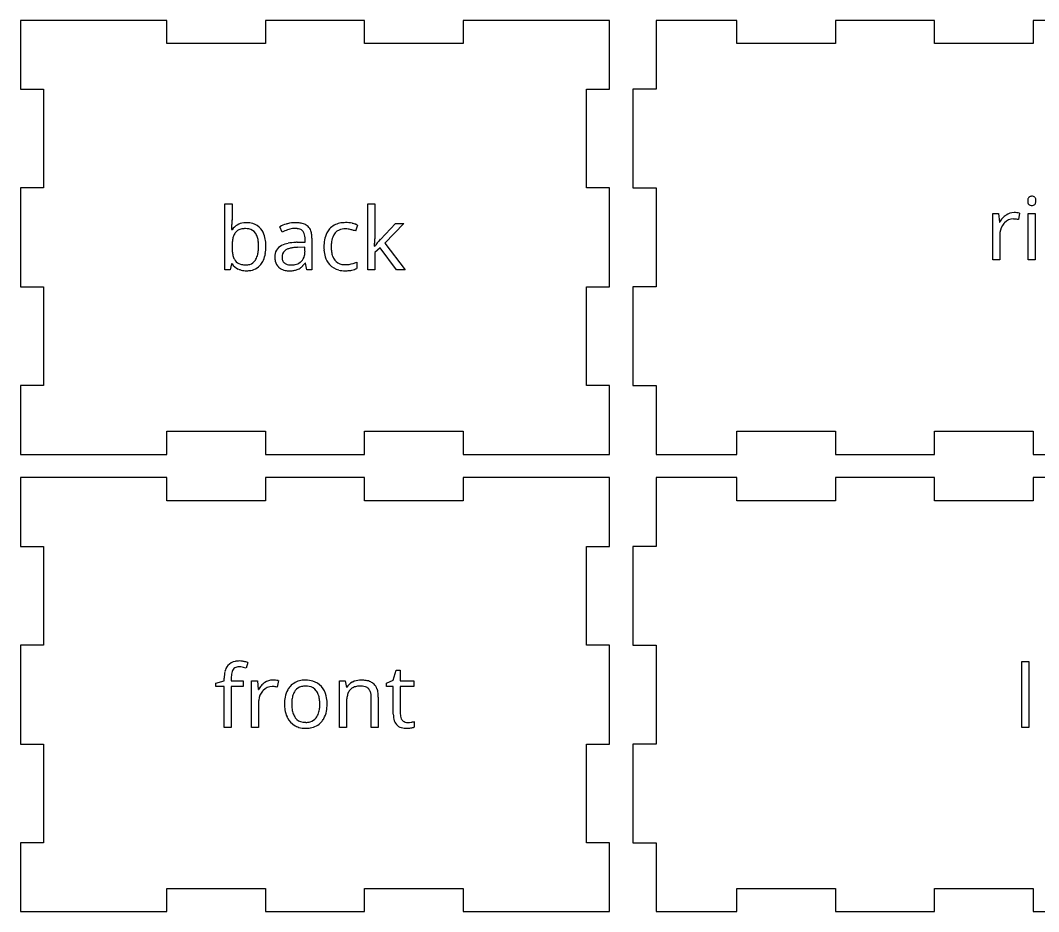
# Model space of a CAD drawing. Header units: millimetres. Extents: x 0 to 274, y 3 to 238.
# Drawn here: x 0 to 131.3, y 3 to 118 of the extents above; entities that cross this region are included whole.
import ezdxf

# ---------------------------------------------------------------- set-up
doc = ezdxf.new("R2010")
doc.units = ezdxf.units.MM

msp = doc.modelspace()

# ---------------------------------------------------------------- linework, layer by layer
at = {"layer": 'back_labelLayer'}
for p, q in [((26.39, 85.8), (26.39, 94.31)), ((26.39, 94.31), (27.3, 94.31)), ((27.3, 94.31), (27.3, 92.24)), ((44.81, 85.8), (44.81, 94.31)), ((44.81, 94.31), (45.71, 94.31)), ((45.71, 94.31), (45.71, 89.8)), ((27.25, 91), (27.3, 91)), ((33.76, 90.68), (33.48, 91.38)), ((43.48, 91.59), (43.2, 90.82)), ((46.43, 89.74), (48.36, 91.79)), ((49.44, 91.79), (47.01, 89.24)), ((48.36, 91.79), (49.44, 91.79)), ((35.71, 89.36), (36.73, 89.39)), ((36.73, 89.39), (36.73, 89.76)), ((37.61, 89.89), (37.61, 85.8)), ((36.7, 88.75), (35.8, 88.71)), ((36.7, 88.21), (36.7, 88.75)), ((45.67, 88.87), (45.71, 88.87)), ((46.39, 88.63), (45.71, 88.04)), ((45.71, 88.04), (45.71, 85.8)), ((48.51, 85.8), (46.39, 88.63)), ((47.01, 89.24), (49.61, 85.8)), ((43.39, 86.81), (43.39, 86)), ((27.04, 85.8), (26.39, 85.8)), ((27.23, 86.57), (27.04, 85.8)), ((27.3, 86.57), (27.23, 86.57)), ((36.76, 86.65), (36.71, 86.65)), ((36.94, 85.8), (36.76, 86.65)), ((37.61, 85.8), (36.94, 85.8)), ((45.71, 85.8), (44.81, 85.8)), ((49.61, 85.8), (48.51, 85.8))]:
    msp.add_line(p, q, dxfattribs=at)
for centre, radius, start, end in [((8.37, 92.23), 18.93, 358.1123, 0.0484), ((15.99, 91.89), 11.3, 355.4712, 355.653), ((13.64, 92.05), 13.66, 355.7239, 358.1259), ((28.99, 89.81), 2.06, 95.1835, 145.1109), ((28.66, 89.86), 1.21, 120.1403, 142.4249), ((28.84, 89.54), 1.58, 100.4469, 119.6701), ((29.03, 88.58), 2.55, 89.5731, 100.7324), ((29.17, 88.79), 3.1, 89.8743, 96.8145), ((29.06, 89.03), 2.1, 78.6782, 90.3749), ((29.21, 89.12), 2.77, 74.2393, 90.5624), ((29.24, 89.79), 1.32, 35.5408, 79.8011), ((29.39, 89.79), 2.08, 38.5631, 74.067), ((28.92, 89.42), 2.68, 16.4709, 38.4075), ((35.46, 87.69), 4.19, 106.3569, 118.335), ((36.42, 85.22), 6.08, 112.2122, 115.9641), ((35.82, 86.72), 4.46, 103.6226, 112.432), ((35.64, 87.14), 4.76, 104.5161, 106.5489), ((35.51, 87.69), 4.2, 90.0714, 104.6521), ((35.47, 88.19), 2.96, 90.4485, 103.7665), ((35.46, 88.9), 2.24, 83.6507, 90.1753), ((35.53, 88.06), 3.83, 81.568, 90.3249), ((35.55, 89.65), 1.48, 70.5716, 83.9929), ((35.75, 90.18), 0.922, 42.7295, 71.038), ((35.75, 89.5), 2.37, 68.2274, 81.7494), ((35.66, 90.14), 1.01, 20.4094, 41.448), ((36.06, 90.27), 1.55, 47.8683, 68.2934), ((36.11, 90.37), 1.44, 19.2331, 46.6741), ((35.27, 90.06), 2.33, 6.3379, 19.6816), ((41.75, 89.43), 2.5, 138.655, 152.6854), ((41.63, 89.52), 2.35, 101.4913, 138.3134), ((41.73, 89.56), 1.52, 114.4266, 161.6633), ((41.87, 89.09), 2.01, 88.7194, 112.5668), ((41.91, 88.34), 3.56, 89.5892, 102.1788), ((41.91, 89.09), 2.01, 87.6749, 89.9747), ((41.93, 87.81), 4.1, 77.7702, 89.9475), ((41.88, 88.5), 2.6, 81.691, 87.5079), ((41.72, 87.36), 3.75, 77.2999, 81.7345), ((41.5, 86.31), 4.82, 74.7802, 77.4498), ((41.71, 87.07), 4.04, 68.3294, 74.8831), ((41.86, 87.38), 4.53, 74.6797, 77.9579), ((42.28, 88.9), 2.96, 70.0945, 74.7387), ((42.67, 89.99), 1.79, 63.5034, 70.1861), ((42.86, 90.38), 1.36, 62.929, 63.1883), ((32.19, 88.91), 4.89, 171.0668, 177.8457), ((30.17, 89.24), 2.84, 160.8926, 171.2334), ((28.95, 89.67), 1.55, 143.3382, 161.256), ((29.09, 89.68), 1.51, 32.7038, 35.5238), ((28.68, 89.45), 1.97, 15.778, 32.0151), ((27.38, 89.07), 3.33, 6.1649, 16.0396), ((25.36, 88.84), 5.36, 359.7681, 6.3095), ((27.56, 89), 4.1, 5.1338, 16.7973), ((25.84, 88.81), 5.83, 359.8779, 5.4094), ((35.79, 83.13), 6.23, 92.4696, 101.7065), ((35.97, 80.5), 8.87, 91.7165, 92.9095), ((35.1, 89.92), 1.61, 7.8273, 20.6042), ((34.12, 89.78), 2.61, 359.6933, 8.0035), ((34.04, 89.9), 3.57, 359.8027, 6.6583), ((44.16, 88.79), 5.01, 169.8979, 180.3689), ((42.41, 89.11), 3.24, 153.0875, 170.1051), ((43.15, 89), 3.05, 160.1418, 175.1368), ((27.91, 90.25), 17.81, 356.6325, 357.4911), ((34.95, 89.94), 10.76, 357.5041, 358.3306), ((39.66, 89.81), 6.05, 358.2739, 359.8928), ((56.69, 80.49), 13.82, 139.2799, 140.4704), ((61, 76.78), 19.51, 138.3417, 139.2877), ((34.29, 88.81), 6.99, 177.6177, 180.0425), ((33.3, 88.78), 6, 179.7763, 185.7075), ((30.93, 88.54), 3.62, 185.5925, 194.205), ((27.36, 88.58), 3.35, 343.4172, 353.6369), ((25.52, 88.79), 5.2, 353.4935, 0.2206), ((26.34, 88.77), 5.32, 350.6563, 0.338), ((34.37, 87.52), 1.57, 115.4905, 182.3568), ((35.16, 86.08), 3.21, 101.3568, 117.0799), ((34.73, 87.54), 0.969, 120.9734, 172.418), ((34.97, 87.19), 1.39, 113.5887, 121.6805), ((35.3, 86.38), 2.27, 102.7996, 113.2433), ((35.71, 84.65), 4.05, 96.3545, 102.9953), ((36.01, 82.05), 6.67, 91.8565, 96.4478), ((34.4, 88.19), 2.31, 346.9178, 0.2825), ((33.86, 88.21), 2.84, 359.8164, 0.0014), ((44.64, 88.75), 5.49, 179.9389, 183.9815), ((43.16, 88.62), 4.01, 183.5914, 196.354), ((45.11, 88.78), 5.02, 174.531, 180.155), ((44.49, 88.75), 4.4, 179.7041, 188.0743), ((42.9, 88.52), 2.8, 187.9315, 200.3885), ((16.2, 90.93), 29.54, 356.0329, 356.6443), ((8.28, 91.47), 37.47, 356.021, 356.0557), ((50.1, 85.76), 5.37, 142.3233, 144.7076), ((52.96, 83.56), 8.99, 140.4331, 142.3365), ((29.42, 88.14), 2.06, 193.9431, 208.0218), ((28.8, 87.83), 1.37, 208.5536, 217.5605), ((28.75, 87.81), 1.32, 218.1691, 253.8047), ((29.22, 87.77), 1.31, 286.0163, 326.8497), ((28.57, 88.2), 2.08, 326.7105, 343.6662), ((29.02, 88.1), 2.55, 321.3161, 335.5436), ((28.2, 88.46), 3.44, 335.8306, 350.8255), ((35.09, 87.44), 2.28, 179.5457, 192.6949), ((34.32, 87.25), 1.49, 192.0828, 227.4521), ((35.19, 87.45), 1.43, 171.2122, 180.2058), ((35.05, 87.44), 1.3, 179.5266, 192.7788), ((34.61, 87.33), 0.846, 192.3265, 222.058), ((34.58, 87.31), 0.809, 222.5804, 229.2547), ((34.69, 87.45), 0.988, 229.7837, 254.2724), ((35.09, 88.13), 1.67, 281.7121, 306.4594), ((35.17, 88), 1.52, 306.9881, 313.856), ((35.16, 87.99), 1.52, 314.1892, 347.427), ((41.84, 88.22), 2.63, 196.0167, 221.1349), ((42.05, 88.2), 1.88, 200.4183, 216.6393), ((41.69, 87.94), 1.44, 216.9696, 261.3103), ((41.61, 91.15), 4.69, 286.046, 292.3654), ((28.93, 87.74), 2.01, 215.585, 245.8362), ((29.09, 88.1), 2.4, 245.9802, 255.5456), ((29, 88.56), 2.11, 253.1383, 266.8483), ((29.16, 88.44), 2.75, 255.7755, 270.3186), ((29.07, 89.37), 2.92, 266.3776, 270.0511), ((29.09, 88.26), 1.81, 269.3869, 285.863), ((29.18, 88.77), 3.08, 269.9226, 275.5481), ((29.33, 87.85), 2.15, 274.064, 321.4081), ((34.36, 87.31), 1.56, 227.7689, 237.805), ((34.49, 87.55), 1.84, 238.3273, 258.9184), ((34.69, 88.48), 2.79, 258.672, 270.4047), ((34.84, 87.94), 1.5, 253.9396, 266.4534), ((34.71, 89.78), 4.09, 269.954, 273.1491), ((34.89, 88.48), 2.04, 266.0784, 270.0589), ((34.91, 88.94), 2.5, 269.5792, 282.0413), ((34.78, 88.78), 3.09, 272.9335, 281.4139), ((34.98, 87.81), 2.09, 281.2979, 293.7314), ((35.13, 87.41), 1.67, 294.3933, 304.7371), ((34.69, 88.05), 2.45, 304.8485, 314.8531), ((33.76, 88.99), 3.76, 314.7445, 321.7072), ((41.58, 88.03), 2.3, 221.7976, 256.8021), ((41.85, 89.08), 3.39, 256.4244, 270.489), ((41.85, 88.68), 2.2, 260.1359, 270.2692), ((41.84, 90.28), 3.8, 270.2658, 286.2892), ((41.88, 90.67), 4.98, 269.9655, 272.8643), ((41.96, 89.5), 3.81, 272.5981, 282.1878), ((42.22, 88.3), 2.58, 282.0344, 296.9455)]:
    msp.add_arc(centre, radius, start, end, dxfattribs=at)
at = {"layer": 'back_outsideCutPath'}
for p, q in [((0, 118), (0, 109.12)), ((6.12, 118), (0, 118)), ((18.88, 118), (6.12, 118)), ((18.88, 115), (18.88, 118)), ((44.38, 118), (31.62, 118)), ((31.62, 118), (31.62, 115)), ((44.38, 115), (44.38, 118)), ((76, 118), (57.12, 118)), ((57.12, 118), (57.12, 115)), ((76, 109.12), (76, 118)), ((31.62, 115), (18.88, 115)), ((57.12, 115), (44.38, 115)), ((0, 109.12), (3, 109.12)), ((3, 109.12), (3, 96.38)), ((73, 96.38), (73, 109.12)), ((73, 109.12), (76, 109.12)), ((3, 96.38), (0, 96.38)), ((0, 96.38), (0, 83.62)), ((76, 96.38), (73, 96.38)), ((76, 83.62), (76, 96.38)), ((0, 83.62), (3, 83.62)), ((3, 83.62), (3, 70.88)), ((73, 70.88), (73, 83.62)), ((73, 83.62), (76, 83.62)), ((3, 70.88), (0, 70.88)), ((0, 70.88), (0, 62)), ((76, 70.88), (73, 70.88)), ((76, 62), (76, 70.88)), ((18.88, 62), (18.88, 65)), ((18.88, 65), (31.62, 65)), ((31.62, 65), (31.62, 62)), ((44.38, 62), (44.38, 65)), ((44.38, 65), (57.12, 65)), ((57.12, 65), (57.12, 62)), ((0, 62), (18.88, 62)), ((31.62, 62), (44.38, 62)), ((57.12, 62), (69.88, 62)), ((69.88, 62), (76, 62))]:
    msp.add_line(p, q, dxfattribs=at)
at = {"layer": 'front_labelLayer'}
for p, q in [((29.33, 35.15), (29.1, 34.42)), ((48.09, 32.87), (48.48, 34.15)), ((48.48, 34.15), (49, 34.15)), ((49, 34.15), (49, 32.76)), ((26.29, 32.8), (26.29, 33.13)), ((27.2, 33.15), (27.2, 32.76)), ((47.23, 32.5), (48.09, 32.87)), ((25.22, 32.47), (26.29, 32.8)), ((25.22, 32.06), (25.22, 32.47)), ((26.29, 32.06), (25.22, 32.06)), ((26.29, 26.77), (26.29, 32.06)), ((27.2, 32.76), (28.72, 32.76)), ((28.72, 32.06), (27.2, 32.06)), ((27.2, 32.06), (27.2, 26.77)), ((28.72, 32.76), (28.72, 32.06)), ((29.82, 26.77), (29.82, 32.76)), ((29.82, 32.76), (30.57, 32.76)), ((30.57, 32.76), (30.67, 31.65)), ((30.67, 31.65), (30.71, 31.65)), ((33.27, 32.81), (33.14, 31.97)), ((41.15, 26.77), (41.15, 32.76)), ((41.15, 32.76), (41.89, 32.76)), ((41.89, 32.76), (42.04, 31.94)), ((42.04, 31.94), (42.08, 31.94)), ((47.23, 32.06), (47.23, 32.5)), ((48.09, 32.06), (47.23, 32.06)), ((48.09, 28.49), (48.09, 32.06)), ((49, 32.76), (50.74, 32.76)), ((50.74, 32.06), (49, 32.06)), ((49, 32.06), (49, 28.53)), ((50.74, 32.76), (50.74, 32.06)), ((45.25, 26.77), (45.25, 30.65)), ((46.16, 30.68), (46.16, 26.77)), ((30.72, 29.99), (30.72, 26.77)), ((42.06, 29.91), (42.06, 26.77)), ((27.2, 26.77), (26.29, 26.77)), ((30.72, 26.77), (29.82, 26.77)), ((42.06, 26.77), (41.15, 26.77)), ((46.16, 26.77), (45.25, 26.77)), ((50.78, 27.52), (50.78, 26.82))]:
    msp.add_line(p, q, dxfattribs=at)
for centre, radius, start, end in [((28.24, 33.58), 1.9, 141.7434, 168.2322), ((27.96, 33.72), 1.59, 98.2551, 139.6204), ((28.3, 33.65), 1.05, 145.0689, 162.1801), ((28.08, 33.79), 0.786, 102.7677, 144.338), ((28.2, 32.58), 2.76, 89.6697, 99.9314), ((28.19, 33.37), 1.22, 89.4859, 103.4198), ((28.2, 32.64), 1.95, 83.0761, 89.7926), ((28.2, 32.42), 2.92, 81.5641, 89.7017), ((28.08, 31.68), 2.92, 76.5183, 83.0217), ((28, 30.98), 4.37, 75.974, 81.6565), ((27.73, 30.23), 4.41, 71.9613, 76.5918), ((27.65, 29.52), 5.88, 73.2963, 76.0946), ((29.97, 33.17), 3.68, 167.5776, 180.6587), ((30.31, 33.2), 3.11, 171.6527, 178.4384), ((31.48, 33.15), 4.29, 178.1974, 180.0232), ((29.07, 33.39), 1.85, 161.8438, 171.7847), ((32.54, 31.06), 1.81, 89.6797, 124.4406), ((32.56, 28.71), 4.17, 84.9923, 90.1281), ((32.66, 29.83), 3.04, 78.4892, 85.0266), ((36.81, 29.35), 3.53, 89.7327, 100.076), ((36.85, 29.82), 3.05, 73.5223, 90.5692), ((43.92, 30.41), 2.46, 94.3227, 115.5455), ((43.98, 29.9), 2.97, 89.9578, 94.711), ((44.01, 29.29), 3.58, 80.5585, 90.3538), ((33.38, 30.15), 3.07, 139.414, 150.6033), ((32.83, 30.62), 2.34, 124.2321, 139.4161), ((32.86, 30.04), 2.15, 135.6209, 138.8378), ((32.47, 30.47), 1.57, 89.6335, 137.0881), ((32.48, 29.92), 2.13, 87.3437, 89.9661), ((32.45, 29.26), 2.79, 81.5884, 87.1916), ((32.27, 28.06), 4, 77.4454, 81.6361), ((37.17, 30.12), 3.08, 150.7111, 169.4696), ((36.66, 30.38), 2.51, 138.1759, 150.2287), ((36.57, 30.45), 2.4, 99.1759, 137.9833), ((36.59, 30.63), 1.45, 103.4685, 142.3119), ((36.77, 29.94), 2.16, 89.4806, 103.8805), ((36.81, 29.81), 2.29, 79.3454, 90.3175), ((36.98, 30.59), 1.49, 37.9578, 80.4006), ((37.03, 30.47), 2.38, 41.1446, 73.2134), ((36.69, 30.18), 2.83, 13.5014, 41.0703), ((43.64, 30.96), 1.84, 116.9443, 147.6526), ((43.64, 30.64), 1.48, 140.1519, 160.3147), ((43.47, 30.76), 1.28, 118.5439, 139.1927), ((43.83, 30.64), 2.21, 115.8069, 117.6069), ((43.66, 30.37), 1.71, 100.1176, 118.1603), ((43.86, 29.35), 2.75, 89.5933, 100.3718), ((43.88, 29.7), 2.41, 84.0198, 90.1511), ((43.97, 30.47), 1.63, 71.0828, 84.3691), ((44.18, 31.04), 1.02, 43.3791, 71.5387), ((44.23, 30.59), 2.27, 65.1094, 80.7638), ((44.12, 31.01), 1.08, 22.7025, 42.342), ((44.49, 31.17), 1.63, 46.5585, 64.8783), ((44.51, 31.23), 1.57, 19.3849, 45.5997), ((43.6, 30.89), 2.55, 6.9634, 19.8364), ((33.48, 29.99), 2.76, 173.6908, 180.0882), ((32.8, 30.1), 2.07, 138.9576, 174.5422), ((38.77, 29.8), 4.71, 169.2443, 180.3881), ((39.79, 29.79), 4.8, 173.0086, 180.2464), ((38.06, 30.01), 3.05, 162.0653, 173.1675), ((36.95, 30.38), 1.88, 142.9025, 162.375), ((36.67, 30.37), 1.87, 20.0257, 37.4351), ((35.75, 30.03), 2.85, 7.744, 20.069), ((34.09, 29.8), 4.53, 359.7076, 7.8973), ((35.37, 29.83), 4.19, 1.1277, 13.88), ((46.35, 29.99), 4.29, 171.1766, 178.3218), ((44.67, 30.26), 2.58, 159.9535, 171.3801), ((43.64, 30.81), 1.6, 8.4932, 22.6579), ((42.69, 30.66), 2.57, 359.6714, 8.6878), ((42.2, 30.7), 3.96, 359.7631, 7.2116), ((38.6, 29.75), 4.54, 179.7745, 189.0933), ((37.43, 29.56), 3.36, 188.9102, 205.3171), ((39.59, 29.75), 4.6, 179.706, 187.9161), ((37.91, 29.51), 2.89, 187.7639, 200.0977), ((35.49, 29.56), 3.12, 342.3616, 353.7537), ((33.84, 29.76), 4.78, 353.5363, 0.2014), ((34.87, 29.74), 4.69, 349.1762, 0.3863), ((34.23, 29.77), 5.33, 359.992, 1.542), ((47.88, 29.92), 5.82, 178.081, 180.0237), ((37.08, 29.41), 2.98, 205.6561, 208.446), ((36.63, 29.14), 2.46, 207.7947, 238.6758), ((36.98, 29.17), 1.9, 200.0846, 216.9131), ((36.64, 28.92), 1.49, 217.301, 261.7099), ((36.99, 28.91), 1.47, 284.5663, 322.6334), ((36.6, 29.19), 1.95, 323.0089, 342.639), ((36.94, 29.17), 2.53, 318.144, 329.7566), ((36.45, 29.43), 3.08, 330.2507, 349.4116), ((50.95, 28.46), 2.85, 179.3551, 192.8478), ((49.51, 28.07), 1.37, 190.3818, 253.8772), ((50.83, 28.52), 1.83, 179.6416, 189.7506), ((50.18, 28.4), 1.17, 189.5479, 205.7874), ((49.92, 28.28), 0.881, 206.1294, 221.4084), ((49.89, 28.26), 0.843, 221.5949, 262.3505), ((36.66, 29.2), 2.53, 238.8116, 253.2428), ((36.76, 29.58), 2.92, 253.5437, 270.4182), ((36.8, 29.68), 2.25, 260.5033, 270.2477), ((36.8, 30.19), 3.53, 269.7503, 279.8033), ((36.83, 29.53), 2.11, 269.4482, 284.7255), ((37.02, 29.1), 2.42, 278.8959, 317.9979), ((49.8, 29.03), 2.37, 253.7848, 270.8853), ((49.96, 28.62), 1.21, 261.3265, 270.1913), ((49.83, 28.99), 2.32, 270.0028, 270.7609), ((49.82, 29.49), 2.83, 270.8933, 275.5484), ((49.97, 30.39), 2.98, 269.8804, 278.3028), ((49.71, 30.59), 3.93, 275.5261, 279.2939), ((49.81, 30.06), 3.4, 279.1863, 280.1143), ((50, 30.16), 2.75, 278.4157, 279.0083), ((49.96, 29.23), 2.56, 280.0071, 283.3735), ((49.66, 32.3), 4.91, 278.9591, 280.5103), ((50.19, 28.28), 1.58, 283.307, 288.1199), ((49.98, 30.59), 3.17, 280.485, 282.6266), ((50.26, 29.34), 1.9, 282.5877, 285.5795), ((50.4, 27.63), 0.893, 287.9889, 295.3048), ((50.4, 28.83), 1.37, 285.7241, 286.2552)]:
    msp.add_arc(centre, radius, start, end, dxfattribs=at)
at = {"layer": 'front_outsideCutPath'}
for p, q in [((0, 59), (0, 50.12)), ((6.12, 59), (0, 59)), ((18.88, 59), (6.12, 59)), ((18.88, 56), (18.88, 59)), ((44.38, 59), (31.62, 59)), ((31.62, 59), (31.62, 56)), ((44.38, 56), (44.38, 59)), ((76, 59), (57.12, 59)), ((57.12, 59), (57.12, 56)), ((76, 50.12), (76, 59)), ((31.62, 56), (18.88, 56)), ((57.12, 56), (44.38, 56)), ((0, 50.12), (3, 50.12)), ((3, 50.12), (3, 37.38)), ((73, 37.38), (73, 50.12)), ((73, 50.12), (76, 50.12)), ((3, 37.38), (0, 37.38)), ((0, 37.38), (0, 24.62)), ((76, 37.38), (73, 37.38)), ((76, 24.62), (76, 37.38)), ((0, 24.62), (3, 24.62)), ((3, 24.62), (3, 11.88)), ((73, 11.88), (73, 24.62)), ((73, 24.62), (76, 24.62)), ((3, 11.88), (0, 11.88)), ((0, 11.88), (0, 3)), ((76, 11.88), (73, 11.88)), ((76, 3), (76, 11.88)), ((18.88, 3), (18.88, 6)), ((18.88, 6), (31.62, 6)), ((31.62, 6), (31.62, 3)), ((44.38, 3), (44.38, 6)), ((44.38, 6), (57.12, 6)), ((57.12, 6), (57.12, 3)), ((0, 3), (18.88, 3)), ((31.62, 3), (44.38, 3)), ((57.12, 3), (69.88, 3)), ((69.88, 3), (76, 3))]:
    msp.add_line(p, q, dxfattribs=at)
at = {"layer": 'left_labelLayer'}
for p, q in [((129.17, 26.77), (129.17, 35.28)), ((129.17, 35.28), (130.07, 35.28)), ((130.07, 35.28), (130.07, 26.77)), ((130.07, 26.77), (129.17, 26.77))]:
    msp.add_line(p, q, dxfattribs=at)
at = {"layer": 'left_outsideCutPath'}
for p, q in [((82, 59), (82, 50.12)), ((92.38, 59), (82, 59)), ((92.38, 56), (92.38, 59)), ((117.88, 59), (105.12, 59)), ((105.12, 59), (105.12, 56)), ((117.88, 56), (117.88, 59)), ((143.38, 59), (130.62, 59)), ((130.62, 59), (130.62, 56)), ((105.12, 56), (92.38, 56)), ((130.62, 56), (117.88, 56)), ((82, 50.12), (79, 50.12)), ((79, 50.12), (79, 37.38)), ((79, 37.38), (82, 37.38)), ((82, 37.38), (82, 24.62)), ((82, 24.62), (79, 24.62)), ((79, 24.62), (79, 11.88)), ((79, 11.88), (82, 11.88)), ((82, 11.88), (82, 3)), ((92.38, 3), (92.38, 6)), ((92.38, 6), (105.12, 6)), ((105.12, 6), (105.12, 3)), ((117.88, 3), (117.88, 6)), ((117.88, 6), (130.62, 6)), ((130.62, 6), (130.62, 3)), ((82, 3), (92.38, 3)), ((105.12, 3), (117.88, 3)), ((130.62, 3), (143.38, 3))]:
    msp.add_line(p, q, dxfattribs=at)
at = {"layer": 'right_labelLayer'}
for p, q in [((125.41, 87.09), (125.41, 93.08)), ((125.41, 93.08), (126.16, 93.08)), ((126.16, 93.08), (126.27, 91.97)), ((126.27, 91.97), (126.31, 91.97)), ((128.87, 93.13), (128.74, 92.29)), ((129.99, 87.09), (129.99, 93.08)), ((129.99, 93.08), (130.89, 93.08)), ((130.89, 93.08), (130.89, 87.09)), ((126.32, 90.31), (126.32, 87.09)), ((126.32, 87.09), (125.41, 87.09)), ((130.89, 87.09), (129.99, 87.09))]:
    msp.add_line(p, q, dxfattribs=at)
for centre, radius, start, end in [((130.92, 94.71), 1.01, 170.8452, 180.3545), ((130.98, 94.71), 1.07, 179.8804, 185.3687), ((130.65, 94.67), 0.739, 184.9925, 198.2041), ((130.54, 94.78), 0.624, 155.9679, 171.0516), ((130.36, 94.86), 0.425, 133.7881, 155.9172), ((130.42, 94.78), 0.525, 92.6446, 133.471), ((130.45, 94.62), 0.693, 89.9695, 93.7643), ((130.45, 94.78), 0.535, 46.3708, 90.8879), ((130.51, 94.83), 0.458, 17.7252, 46.4474), ((130.26, 94.74), 0.721, 4.9428, 18.19), ((130.04, 94.7), 0.939, 349.8345, 0.389), ((129.94, 94.71), 1.04, 359.8848, 5.3181), ((130.39, 94.58), 0.469, 197.7933, 224.8942), ((130.42, 94.61), 0.509, 225.13, 249.9002), ((130.44, 94.68), 0.577, 250.5, 270.5978), ((130.45, 94.63), 0.53, 269.1788, 314.2808), ((130.52, 94.57), 0.443, 313.6154, 332.2678), ((130.38, 94.64), 0.591, 332.6322, 350.0706), ((128.98, 90.47), 3.07, 139.414, 150.6033), ((128.43, 90.94), 2.34, 124.2321, 139.4161), ((128.07, 90.8), 1.57, 89.6335, 137.0881), ((128.14, 91.38), 1.81, 89.6797, 124.4406), ((128.08, 90.24), 2.13, 87.3437, 89.9661), ((128.16, 89.03), 4.17, 84.9923, 90.1281), ((128.04, 89.58), 2.79, 81.5884, 87.1916), ((127.87, 88.38), 4, 77.4454, 81.6361), ((128.26, 90.15), 3.04, 78.4892, 85.0266), ((129.08, 90.31), 2.76, 173.6908, 180.0882), ((128.4, 90.42), 2.07, 138.9576, 174.5422), ((128.46, 90.36), 2.15, 135.6209, 138.8378)]:
    msp.add_arc(centre, radius, start, end, dxfattribs=at)
at = {"layer": 'right_outsideCutPath'}
for p, q in [((82, 118), (82, 109.12)), ((92.38, 118), (82, 118)), ((92.38, 115), (92.38, 118)), ((117.88, 118), (105.12, 118)), ((105.12, 118), (105.12, 115)), ((117.88, 115), (117.88, 118)), ((143.38, 118), (130.62, 118)), ((130.62, 118), (130.62, 115)), ((105.12, 115), (92.38, 115)), ((130.62, 115), (117.88, 115)), ((82, 109.12), (79, 109.12)), ((79, 109.12), (79, 96.38)), ((79, 96.38), (82, 96.38)), ((82, 96.38), (82, 83.62)), ((82, 83.62), (79, 83.62)), ((79, 83.62), (79, 70.88)), ((79, 70.88), (82, 70.88)), ((82, 70.88), (82, 62)), ((92.38, 62), (92.38, 65)), ((92.38, 65), (105.12, 65)), ((105.12, 65), (105.12, 62)), ((117.88, 62), (117.88, 65)), ((117.88, 65), (130.62, 65)), ((130.62, 65), (130.62, 62)), ((82, 62), (92.38, 62)), ((105.12, 62), (117.88, 62)), ((130.62, 62), (143.38, 62))]:
    msp.add_line(p, q, dxfattribs=at)

doc.saveas('drawing.dxf')
